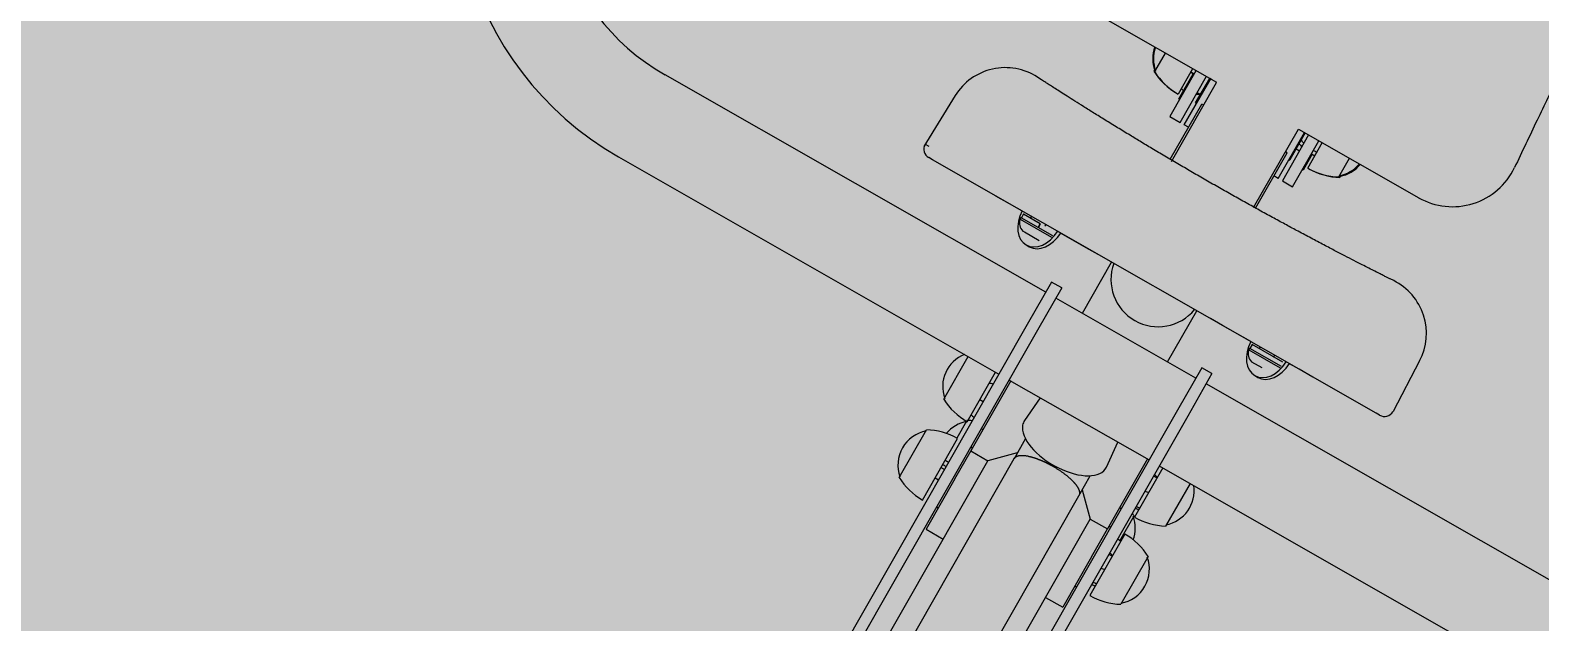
# Model space of a CAD drawing. Header units: millimetres. Extents: x 460 to 723, y 360 to 962.
# Drawn here: x 584.988 to 586.146, y 585.053 to 585.507 of the extents above; entities that cross this region are included whole.
import ezdxf
from ezdxf.lldxf.tags import DXFTag

# ---------------------------------------------------------------- set-up
doc = ezdxf.new("R2010")
doc.units = ezdxf.units.MM
doc.layers.get('0').update_dxf_attribs({"true_color": 0xc2ced6})
for name, color, linetype in [('Default', 7, 'Continuous'), ('DV3_Predeterminado', 7, 'Continuous'), ('G-ACOTADO LOTES', 251, 'Continuous')]:
    doc.layers.add(name, color=color, linetype=linetype)
doc.layers.add('Menorca-Parques-A-Bruñas', color=252, linetype='Continuous', lineweight=5)
doc.styles.add('01COTAS', font='romans.shx')
tags = doc.linetypes.add('DOT2', pattern=[3.175, 0, -3.175]).pattern_tags.tags
tags[6:7] = [DXFTag(74, 4), DXFTag(75, 0), DXFTag(340, '0'), DXFTag(46, 0.0), DXFTag(50, 0.0), DXFTag(44, 0.0), DXFTag(45, 0.0)]
tags[4:5] = [DXFTag(74, 4), DXFTag(75, 0), DXFTag(340, '0'), DXFTag(46, 0.0), DXFTag(50, 0.0), DXFTag(44, 0.0), DXFTag(45, 0.0)]
doc.dimstyles.new('DIM-50-PLANTA', dxfattribs={"dimscale": 0.05, "dimtxt": 2, "dimasz": 2, "dimexe": 2, "dimexo": 2, "dimgap": 1, "dimtad": 1, "dimzin": 4, "dimdsep": 46, "dimtxsty": '01COTAS', "dimblk": 'ARCHTICK', "dimcen": 25, "dimclrd": 256, "dimclre": 256, "dimclrt": 2, "dimadec": 0, "dimazin": 3, "dimtfac": 1, "dimtmove": 2, "dimatfit": 3, "dimfxl": 2, "dimtolj": 1, "dimtzin": 0, "dimarcsym": 0})

# ---------------------------------------------------------------- blocks, each defined once
blk = doc.blocks.new('SE2')
at = {"layer": 'DV3_Predeterminado', "color": 7, "linetype": 'Continuous', "lineweight": 18}
for p, q in [((119.632, 106.273), (119.632, 100.698)), ((120.832, 106.273), (120.832, 106.273)), ((120.832, 100.698), (120.832, 106.273)), ((122.433, 102.937), (121.671, 102.964)), ((121.708, 102.963), (121.708, 102.91)), ((121.581, 102.785), (121.581, 102.838)), ((121.581, 96.286), (121.581, 102.785)), ((123.153, 102.094), (123.156, 102.145)), ((121.581, 101.861), (121.581, 101.661)), ((121.581, 101.861), (121.581, 101.661)), ((124.229, 101.898), (124.229, 100.136)), ((121.581, 101.661), (121.581, 101.472)), ((121.581, 101.661), (121.581, 101.472)), ((121.476, 101.442), (121.476, 100.98)), ((121.501, 101.442), (121.476, 101.442)), ((121.501, 101.442), (121.501, 100.98)), ((121.556, 101.437), (121.501, 101.437)), ((121.556, 101.437), (121.556, 101.191)), ((121.231, 101.211), (121.231, 101.166)), ((121.364, 101.336), (121.364, 101.312)), ((121.364, 101.312), (121.364, 101.097)), ((121.581, 101.336), (121.556, 101.336)), ((117.86, 101.148), (118.56, 101.148)), ((119.007, 101.148), (119.632, 101.148)), ((121.501, 101.191), (121.556, 101.191)), ((121.501, 101.186), (121.556, 101.186)), ((121.581, 100.905), (121.581, 100.536)), ((121.581, 100.905), (121.581, 100.536)), ((123.985, 100.898), (123.956, 100.898)), ((124.229, 100.886), (123.956, 100.886)), ((120.36, 100.698), (115.574, 100.698)), ((117.76, 100.748), (118.66, 100.748)), ((118.085, 100.748), (118.085, 100.698)), ((118.907, 100.761), (118.659, 100.761)), ((118.907, 100.748), (119.632, 100.748)), ((119.232, 100.748), (119.232, 100.698)), ((120.982, 100.698), (120.36, 100.698)), ((120.982, 100.548), (120.982, 100.698)), ((120.36, 100.548), (115.574, 100.548)), ((118.198, 100.523), (117.46, 100.523)), ((117.46, 100.523), (117.46, 100.273)), ((117.772, 100.548), (117.772, 100.523)), ((118.198, 100.523), (118.614, 100.523)), ((118.607, 100.523), (118.607, 100.273)), ((119.632, 100.523), (118.607, 100.523)), ((118.647, 100.523), (118.647, 100.548)), ((118.919, 100.548), (118.919, 100.523)), ((119.632, 100.548), (119.632, 98.498)), ((120.982, 100.548), (120.36, 100.548)), ((120.832, 98.498), (120.832, 100.548)), ((121.581, 100.536), (121.581, 100.361)), ((121.581, 100.536), (121.581, 100.361)), ((123.806, 100.448), (124.174, 100.448)), ((123.806, 100.448), (123.806, 100.436)), ((123.856, 100.498), (123.856, 100.498)), ((124.228, 100.486), (123.856, 100.486)), ((124.181, 100.486), (124.181, 100.436)), ((113.384, 100.273), (118.607, 100.273)), ((124.227, 100.436), (123.556, 100.436)), ((123.556, 100.436), (123.556, 100.286)), ((123.556, 100.286), (124.234, 100.286)), ((123.994, 100.286), (123.994, 100.236)), ((119.632, 100.092), (119.283, 100.123)), ((120.832, 100.161), (121.581, 100.161)), ((124.221, 100.136), (123.062, 100.136)), ((123.086, 100.161), (123.896, 100.161)), ((123.556, 100.161), (123.556, 100.223)), ((123.556, 100.223), (124.241, 100.223)), ((123.869, 100.236), (124.229, 100.236)), ((123.869, 100.236), (123.869, 100.223)), ((123.896, 100.136), (123.896, 100.161)), ((124.229, 100.136), (124.229, 100.136)), ((118.793, 99.998), (113.506, 99.998)), ((119.087, 99.998), (118.794, 99.998)), ((113.506, 99.048), (118.791, 99.048)), ((118.794, 99.048), (119.087, 99.048)), ((119.283, 98.924), (119.632, 98.955)), ((120.832, 98.911), (121.581, 98.911)), ((123.078, 98.936), (124.229, 98.936)), ((123.086, 98.911), (123.896, 98.911)), ((123.556, 98.848), (123.556, 98.911)), ((123.896, 98.911), (123.896, 98.936)), ((124.229, 98.936), (124.229, 98.936)), ((124.229, 98.936), (124.229, 97.173)), ((113.384, 98.773), (118.607, 98.773)), ((117.46, 98.773), (117.46, 98.523)), ((118.607, 98.773), (118.607, 98.523)), ((123.556, 98.848), (124.229, 98.848)), ((124.229, 98.786), (123.556, 98.786)), ((123.556, 98.786), (123.556, 98.636)), ((123.831, 98.848), (123.831, 98.836)), ((123.869, 98.836), (123.831, 98.836)), ((123.869, 98.848), (123.869, 98.836)), ((124.229, 98.836), (123.869, 98.836)), ((123.994, 98.836), (123.994, 98.786)), ((118.198, 98.523), (117.46, 98.523)), ((117.772, 98.523), (117.772, 98.498)), ((118.198, 98.523), (118.607, 98.523)), ((119.632, 98.523), (118.607, 98.523)), ((118.647, 98.498), (118.647, 98.523)), ((118.919, 98.523), (118.919, 98.498)), ((121.581, 98.536), (121.581, 98.711)), ((121.581, 98.536), (121.581, 98.711)), ((121.581, 98.122), (121.581, 98.536)), ((121.581, 98.122), (121.581, 98.536)), ((123.556, 98.636), (124.23, 98.636)), ((123.806, 98.636), (123.806, 98.623)), ((124.038, 98.623), (123.806, 98.623)), ((123.856, 98.586), (124.236, 98.586)), ((123.856, 98.573), (123.856, 98.573)), ((120.36, 98.498), (115.574, 98.498)), ((120.36, 98.348), (115.574, 98.348)), ((118.335, 98.298), (118.335, 98.348)), ((119.482, 98.298), (119.482, 98.348)), ((119.632, 98.348), (119.632, 92.773)), ((120.982, 98.498), (120.36, 98.498)), ((120.982, 98.348), (120.36, 98.348)), ((120.832, 92.773), (120.832, 98.348)), ((120.982, 98.348), (120.982, 98.498)), ((118.66, 98.298), (117.76, 98.298)), ((118.556, 98.311), (118.919, 98.311)), ((119.632, 98.298), (118.907, 98.298)), ((123.956, 98.186), (124.229, 98.186)), ((123.956, 98.173), (123.985, 98.173)), ((121.364, 97.986), (121.364, 97.833)), ((121.476, 98.092), (121.476, 97.63)), ((121.501, 98.092), (121.476, 98.092)), ((121.501, 98.092), (121.501, 97.63)), ((121.556, 98.087), (121.501, 98.087)), ((121.556, 97.635), (121.556, 98.087)), ((121.581, 97.986), (121.556, 97.986)), ((118.56, 97.898), (117.86, 97.898)), ((119.632, 97.898), (119.007, 97.898)), ((121.231, 97.861), (121.231, 97.816)), ((121.581, 97.411), (121.581, 97.555)), ((121.581, 97.411), (121.581, 97.555)), ((121.581, 97.211), (121.581, 97.411)), ((121.581, 97.211), (121.581, 97.411)), ((123.156, 96.927), (123.153, 96.978)), ((121.581, 96.234), (121.581, 96.286)), ((121.708, 96.109), (121.704, 96.109)), ((122.433, 96.135), (121.708, 96.109))]:
    blk.add_line(p, q, dxfattribs=at)
at = {"layer": 'DV3_Predeterminado', "color": 7, "linetype": 'DOT2', "lineweight": 25}
for centre, start, end in [((95.104, 99.597), 47.3041, 312.6959), ((129.009, 99.597), 227.3041, 132.6959)]:
    blk.add_arc(centre, 25, start, end, dxfattribs=at)
at = {"layer": 'DV3_Predeterminado', "color": 7, "linetype": 'Continuous', "lineweight": 18}
for centre, radius, start, end in [((121.706, 102.838), 0.125, 91.1607, 179.9974), ((122.407, 102.188), 0.75, 356.742, 88.0029), ((121.501, 101.303), 0.141, 100.1849, 166.5419), ((118.21, 100.855), 0.443, 40.3914, 139.6086), ((119.357, 100.855), 0.443, 51.5587, 139.6086), ((118.61, 100.748), 0.85, 151.9275, 180), ((117.81, 100.748), 0.85, 0, 28.0725), ((119.757, 100.748), 0.85, 151.9275, 180), ((124.306, 100.605), 0.443, 100.0485, 139.6086), ((124.306, 100.593), 0.443, 100.0485, 139.6086), ((118.569, 100.468), 0.443, 40.3914, 80.1549), ((124.706, 100.498), 0.85, 151.9275, 180), ((124.706, 100.486), 0.85, 151.9275, 180), ((118.169, 100.361), 0.85, 23.3944, 28.0725), ((64.172, 45.453), 77.255, 44.91521, 45.20215), ((121.681, 99.536), 0.6, 99.5941, 260.4059), ((135.472, 82.294), 23.58, 134.7232, 135.6633), ((124.706, 98.586), 0.85, 180, 208.0725), ((124.706, 98.573), 0.85, 180, 208.0725), ((118.169, 98.711), 0.85, 331.9275, 334.7562), ((118.61, 98.298), 0.85, 180, 208.0725), ((117.81, 98.298), 0.85, 331.9275, 0), ((118.569, 98.604), 0.443, 280.4236, 319.6086), ((119.757, 98.298), 0.85, 180, 208.0725), ((124.306, 98.479), 0.443, 220.3914, 259.9514), ((124.306, 98.466), 0.443, 220.3914, 259.9514), ((121.501, 97.953), 0.141, 100.1849, 166.5419), ((118.21, 98.191), 0.443, 220.3914, 319.6086), ((119.357, 98.191), 0.443, 220.3914, 308.4413), ((125.102, 97.175), 0.872, 180.0209, 274.2696)]:
    blk.add_arc(centre, radius, start, end, dxfattribs=at)
for centre, major_axis, ratio, start_param, end_param in [((123.731, 106.273), (0, 4.1), 0.999784, 0, 1.570796), ((123.731, 106.273), (0, 2.9), 0.999784, 0, 1.570796), ((121.606, 101.211), (0.375, 0), 0.696862, 1.637512, 4.645673), ((121.606, 101.166), (0.375, 0), 0.696862, 3.141593, 4.645673), ((121.606, 101.211), (-0.131, 0), 0.696862, 1.17997, 1.379149), ((118.21, 100.698), (0, -0.131), 0.181326, 1.570796, 1.961622), ((118.21, 100.698), (0, -0.375), 0.181326, 1.570796, 1.704528), ((118.271, 100.698), (0, -0.375), 0.181326, 1.570796, 1.704528), ((119.357, 100.698), (0, -0.375), 0.948877, 4.578657, 4.712389), ((119.357, 100.698), (0, -0.131), 0.948877, 1.570796, 1.961622), ((124.306, 100.448), (0, -0.375), 0.999937, 4.612222, 4.712389), ((124.306, 100.448), (0, 0.131), 0.999937, 1.281045, 1.570796), ((124.306, 100.448), (0, -0.131), 0.999937, 4.422637, 4.712389), ((124.306, 100.448), (0, -0.375), 0.999937, 5.160577, 5.314844), ((119.27, 99.523), (0, 0.6), 0.5, 0.176482, 3.186032), ((119.27, 99.523), (0, -0.6), 0.5, 3.097153, 3.318075), ((124.255, 98.636), (0, -0.375), 0.580642, 4.149853, 4.300872), ((124.306, 98.636), (0, -0.375), 0.580642, 4.149853, 4.300872), ((124.255, 98.636), (0, -0.375), 0.580642, 4.712389, 4.846121), ((124.255, 98.623), (0, -0.375), 0.580642, 4.712389, 4.812556), ((124.306, 98.636), (0, -0.375), 0.580642, 4.712389, 4.846121), ((118.21, 98.348), (0, -0.375), 0.835827, 4.712389, 4.846121), ((118.244, 98.348), (0, -0.375), 0.835827, 4.712389, 4.846121), ((118.244, 98.348), (0, 0.131), 0.835827, 1.570796, 1.961622), ((118.244, 98.348), (0, 0.131), 0.835827, 4.321563, 4.712389), ((118.244, 98.348), (0, -0.375), 0.835827, 1.437065, 1.570796), ((119.357, 98.348), (0, -0.375), 0.913789, 4.712389, 4.846121), ((119.382, 98.348), (0, -0.375), 0.913789, 4.712389, 4.846121), ((119.382, 98.348), (0, 0.131), 0.913789, 1.570796, 1.961622), ((119.382, 98.348), (0, 0.131), 0.913789, 4.321563, 4.712389), ((121.606, 97.861), (0.375, 0), 0.696862, 1.637512, 4.645673), ((121.606, 97.816), (0.375, 0), 0.696862, 3.141593, 4.645673), ((121.606, 97.861), (-0.131, 0), 0.696862, 1.17997, 1.379149), ((122.407, 96.884), (0.749, 0.043), 0.999905, 4.6904, 6.283185), ((121.706, 96.234), (-0.125, 0), 0.999905, 0, 1.550503)]:
    blk.add_ellipse(centre, major_axis=major_axis, ratio=ratio, start_param=start_param, end_param=end_param, dxfattribs=at)
for points, knots in [([(125.167, 102.767), (125.307, 102.756), (125.654, 102.73), (126.2, 102.689), (126.793, 102.645), (127.36, 102.602), (127.901, 102.561), (128.419, 102.523), (128.911, 102.486), (129.377, 102.451), (129.816, 102.418), (130.232, 102.387), (130.561, 102.362), (130.81, 102.343), (130.967, 102.332), (131.104, 102.321), (131.219, 102.312), (131.353, 102.303), (131.504, 102.282), (131.724, 102.239), (131.987, 102.162), (132.284, 102.036), (132.561, 101.879), (132.816, 101.694), (133.048, 101.481), (133.255, 101.244), (133.435, 100.982), (133.585, 100.7), (133.701, 100.402), (133.784, 100.091), (133.829, 99.772), (133.838, 99.45), (133.81, 99.127), (133.743, 98.81), (133.641, 98.502), (133.504, 98.209), (133.334, 97.935), (133.135, 97.683), (132.91, 97.458), (132.703, 97.293), (132.527, 97.176), (132.389, 97.095), (132.245, 97.022), (132.044, 96.933), (131.833, 96.862), (131.613, 96.81), (131.461, 96.783), (131.326, 96.767), (131.209, 96.758), (131.011, 96.743), (130.727, 96.722), (130.35, 96.694), (129.957, 96.664), (129.541, 96.633), (129.099, 96.6), (128.63, 96.565), (128.135, 96.528), (127.608, 96.488), (127.047, 96.446), (126.45, 96.401), (125.819, 96.354), (125.388, 96.322), (125.167, 96.305)], [0, 0, 0, 0, 0.02055, 0.050801, 0.079962, 0.107467, 0.133873, 0.159186, 0.183393, 0.205946, 0.227389, 0.247699, 0.266862, 0.275552, 0.284241, 0.289883, 0.295526, 0.301167, 0.309481, 0.317798, 0.333868, 0.349406, 0.364872, 0.380167, 0.395385, 0.410734, 0.426102, 0.441693, 0.457217, 0.472828, 0.488475, 0.504169, 0.51988, 0.535628, 0.551431, 0.567126, 0.582846, 0.598403, 0.613875, 0.629269, 0.636986, 0.644702, 0.652637, 0.660573, 0.676718, 0.685122, 0.693528, 0.699246, 0.704961, 0.710676, 0.728264, 0.746625, 0.765845, 0.7859, 0.807542, 0.830507, 0.854603, 0.880076, 0.907649, 0.936838, 0.967519, 1, 1, 1, 1]), ([(123.153, 96.978), (123.153, 96.979), (123.152, 96.986), (123.151, 97.015), (123.148, 97.06), (123.145, 97.118), (123.141, 97.19), (123.137, 97.276), (123.132, 97.376), (123.127, 97.491), (123.121, 97.624), (123.115, 97.775), (123.109, 97.944), (123.103, 98.126), (123.098, 98.307), (123.093, 98.486), (123.089, 98.666), (123.086, 98.854), (123.084, 99.047), (123.082, 99.241), (123.081, 99.438), (123.081, 99.635), (123.082, 99.831), (123.084, 100.025), (123.086, 100.218), (123.089, 100.406), (123.093, 100.587), (123.098, 100.765), (123.103, 100.947), (123.109, 101.128), (123.115, 101.297), (123.121, 101.448), (123.127, 101.581), (123.132, 101.697), (123.137, 101.796), (123.141, 101.882), (123.145, 101.954), (123.148, 102.012), (123.151, 102.057), (123.152, 102.085), (123.153, 102.093), (123.153, 102.094)], [0, 0, 0, 0, 0.026395, 0.053123, 0.078858, 0.103896, 0.128533, 0.153068, 0.177851, 0.20324, 0.229462, 0.256695, 0.285083, 0.313771, 0.34076, 0.364455, 0.388742, 0.413867, 0.438535, 0.46305, 0.487695, 0.512395, 0.537041, 0.561554, 0.586226, 0.611375, 0.635654, 0.659365, 0.686347, 0.714994, 0.743366, 0.770623, 0.796883, 0.822299, 0.847084, 0.871613, 0.89625, 0.921291, 0.947029, 0.973757, 1, 1, 1, 1]), ([(118.794, 99.998), (118.796, 99.998), (118.802, 99.998), (118.809, 99.996), (118.817, 99.994), (118.825, 99.991), (118.832, 99.986), (118.84, 99.981), (118.847, 99.974), (118.855, 99.967), (118.862, 99.959), (118.869, 99.949), (118.876, 99.938), (118.882, 99.926), (118.889, 99.914), (118.896, 99.899), (118.902, 99.884), (118.908, 99.868), (118.912, 99.854), (118.915, 99.845), (118.917, 99.839), (118.918, 99.834), (118.92, 99.829), (118.921, 99.823), (118.923, 99.817), (118.924, 99.812), (118.926, 99.806), (118.927, 99.8), (118.929, 99.794), (118.93, 99.788), (118.931, 99.782), (118.933, 99.775), (118.934, 99.769), (118.935, 99.763), (118.936, 99.756), (118.938, 99.749), (118.939, 99.743), (118.94, 99.736), (118.941, 99.729), (118.942, 99.722), (118.943, 99.714), (118.944, 99.707), (118.945, 99.7), (118.946, 99.693), (118.947, 99.685), (118.948, 99.678), (118.948, 99.67), (118.949, 99.662), (118.95, 99.654), (118.951, 99.647), (118.951, 99.639), (118.952, 99.631), (118.953, 99.623), (118.953, 99.615), (118.954, 99.607), (118.954, 99.598), (118.954, 99.59), (118.955, 99.582), (118.955, 99.574), (118.955, 99.565), (118.956, 99.557), (118.956, 99.549), (118.956, 99.54), (118.956, 99.532), (118.956, 99.526), (118.956, 99.523)], [0, 0, 0, 0, 0.033557, 0.06713, 0.100716, 0.134308, 0.167903, 0.201498, 0.235091, 0.26868, 0.302265, 0.335848, 0.369431, 0.403018, 0.436614, 0.470212, 0.50381, 0.537409, 0.571014, 0.580328, 0.589643, 0.598959, 0.608275, 0.617592, 0.626908, 0.636225, 0.645541, 0.654858, 0.664174, 0.673491, 0.682808, 0.692126, 0.701445, 0.710766, 0.720089, 0.729414, 0.738743, 0.748073, 0.757404, 0.766736, 0.776068, 0.785399, 0.794729, 0.804057, 0.813384, 0.822709, 0.832032, 0.841354, 0.850673, 0.85999, 0.869306, 0.878622, 0.887936, 0.897251, 0.906566, 0.915883, 0.925203, 0.934526, 0.943853, 0.953187, 0.962528, 0.971878, 0.981239, 0.990612, 1, 1, 1, 1]), ([(118.956, 99.523), (118.956, 99.517), (118.956, 99.505), (118.956, 99.487), (118.955, 99.469), (118.954, 99.451), (118.953, 99.433), (118.952, 99.415), (118.951, 99.398), (118.949, 99.381), (118.947, 99.365), (118.945, 99.348), (118.943, 99.333), (118.941, 99.317), (118.938, 99.302), (118.936, 99.288), (118.933, 99.273), (118.93, 99.26), (118.927, 99.247), (118.924, 99.234), (118.921, 99.222), (118.918, 99.21), (118.915, 99.199), (118.911, 99.19), (118.909, 99.181), (118.906, 99.173), (118.903, 99.165), (118.9, 99.157), (118.897, 99.15), (118.893, 99.142), (118.89, 99.136), (118.887, 99.129), (118.884, 99.123), (118.881, 99.117), (118.877, 99.111), (118.874, 99.106), (118.871, 99.1), (118.867, 99.095), (118.864, 99.091), (118.86, 99.086), (118.857, 99.082), (118.853, 99.078), (118.85, 99.075), (118.846, 99.071), (118.842, 99.068), (118.839, 99.065), (118.835, 99.062), (118.831, 99.06), (118.828, 99.058), (118.824, 99.056), (118.82, 99.054), (118.816, 99.052), (118.813, 99.051), (118.809, 99.05), (118.805, 99.049), (118.801, 99.049), (118.798, 99.048), (118.795, 99.048), (118.794, 99.048)], [0, 0, 0, 0, 0.020404, 0.04075, 0.061057, 0.081339, 0.101607, 0.12187, 0.142136, 0.162409, 0.182691, 0.202981, 0.223278, 0.243578, 0.263874, 0.284161, 0.304437, 0.324708, 0.344977, 0.365247, 0.385516, 0.405786, 0.426052, 0.44246, 0.458866, 0.47527, 0.491673, 0.508077, 0.52448, 0.540884, 0.557287, 0.57369, 0.590092, 0.606491, 0.622888, 0.639284, 0.655679, 0.672073, 0.688468, 0.704863, 0.721259, 0.737656, 0.754054, 0.770453, 0.786853, 0.803254, 0.819655, 0.836057, 0.852458, 0.868859, 0.88526, 0.901659, 0.918056, 0.934452, 0.950844, 0.967234, 0.983619, 1, 1, 1, 1])]:
    blk.add_open_spline(points, degree=3, knots=knots, dxfattribs=at)
blk = doc.blocks.new('_ArchTick')
at = {"color": 0, "linetype": 'ByBlock', "const_width": 0.15}
blk.add_lwpolyline([(-0.5, -0.5), (0.5, 0.5)], dxfattribs=at)
blk = doc.blocks.new('*D284')
at = {"layer": 'Defpoints', "color": 0, "transparency": 16777216}
for p in [(579.2077, 596.2547), (579.1027, 596.0709), (599.717, 584.2951)]:
    blk.add_point(p, dxfattribs=at)
at = {"layer": 'Menorca-Parques-A-Bruñas', "lineweight": -2, "transparency": 16777216}
for p, q in [((579.2055, 596.2508), (579.2573, 596.3416)), ((599.822, 584.4789), (579.2077, 596.2547)), ((599.8198, 584.475), (599.8716, 584.5658))]:
    blk.add_line(p, q, dxfattribs=at)
at = {"layer": 'Menorca-Parques-A-Bruñas', "lineweight": -2, "transparency": 16777216, "xscale": 0.1, "yscale": 0.1, "zscale": 0.1}
for p, rotation in [((579.2077, 596.2547), 150.2630592274966), ((599.822, 584.4789), 330.2630592274966)]:
    blk.add_blockref('_ArchTick', p, dxfattribs=dict(at, rotation=rotation))
at = {"layer": 'Menorca-Parques-A-Bruñas', "color": 2, "transparency": 16777216, "insert": (589.5645, 590.4537), "char_height": 0.1, "attachment_point": 5, "rotation": 330.2631, "style": '01COTAS'}
blk.add_mtext('\\A1;23.74', dxfattribs=at)

msp = doc.modelspace()

# ---------------------------------------------------------------- hatches: boundary and pattern name
at = {"layer": 'G-ACOTADO LOTES'}
h = msp.add_hatch(color=45, dxfattribs=at)
h.dxf.hatch_style = 1
h.paths.add_polyline_path([(583.5011, 590.4114), (581.8963, 589.47), (581.9571, 582.8793), (592.3649, 576.9339), (595.9889, 583.2778)])

# ---------------------------------------------------------------- block references
at = {"layer": 'Default', "xscale": 0.06026779493539318, "yscale": 0.06026779493539318, "zscale": 0.06026779493539318, "rotation": 60.26305923788698}
msp.add_blockref('SE2', (587.4245, 575.9721, 2.0973), dxfattribs=at)

# ---------------------------------------------------------------- dimensions: what is measured, and where the dimension line sits
at = {"layer": 'Menorca-Parques-A-Bruñas'}
dim = msp.add_aligned_dim(p1=(599.717, 584.2951, 2.0973), p2=(579.1027, 596.0709, 2.0973), distance=-0.2117, dimstyle='DIM-50-PLANTA', override={"dimfxl": 0.09, "dimfxlon": 1}, dxfattribs=at)
dim.commit()
dim.dimension.update_dxf_attribs({"geometry": '*D284', "text_midpoint": (589.5645, 590.4537, 2.0973)})

doc.saveas('drawing.dxf')
